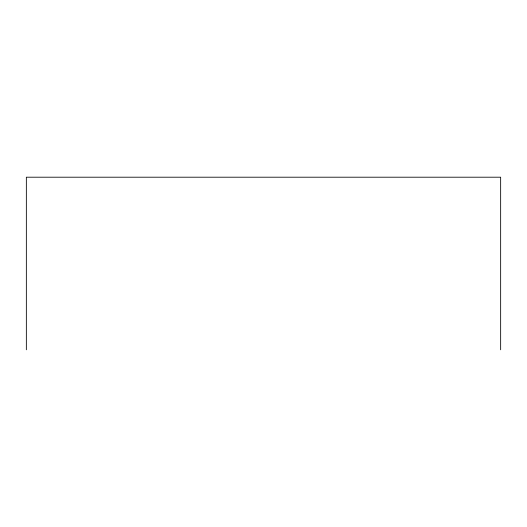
<?xml version="1.0" encoding="UTF-8"?>
<svg xmlns="http://www.w3.org/2000/svg" width="527" height="527" viewBox="0 0 527 527"><rect width="100%" height="100%" fill="white"/><g stroke="black" fill="none" stroke-linecap="round" stroke-linejoin="round"><path stroke-width="0.79" d="M500.65 349.796L500.65 177.204L26.35 177.204L26.35 349.796"/></g></svg>
